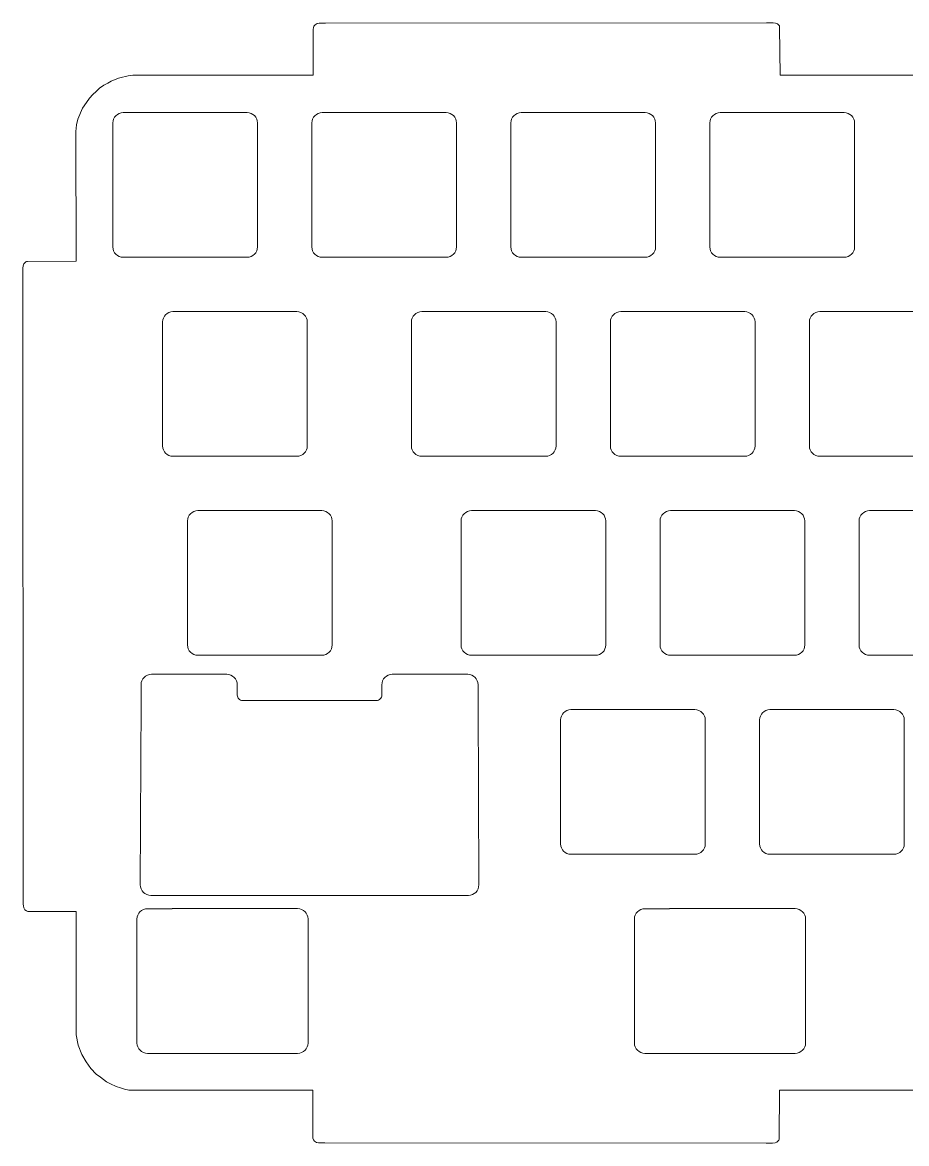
# Model space of a CAD drawing. Header units: centimetres. Extents: x -117 to 79, y -57 to 69.
# Drawn here: x 43.1 to 51.57, y 7.48 to 18.21 of the extents above; entities that cross this region are included whole.
import ezdxf

# ---------------------------------------------------------------- set-up
doc = ezdxf.new("R2010")
doc.units = ezdxf.units.CM
doc.header["$MEASUREMENT"] = 0
doc.layers.add('Layer 1', color=7, linetype='Continuous')

msp = doc.modelspace()

# ---------------------------------------------------------------- linework, layer by layer
at = {"layer": 'Layer 1', "lineweight": 9}
for points, knots in [([(50.37442, 17.70893), (50.37442, 17.70893), (50.35759, 17.70887), (50.35759, 17.70887), (50.35759, 17.70887), (50.35315, 18.16732), (50.35315, 18.16732), (50.35318, 18.18002), (50.35515, 18.18108), (50.3312, 18.20098), (50.31466, 18.21471), (50.27314, 18.21088), (50.22748, 18.21088), (50.22748, 18.21088), (46.00501, 18.20843), (46.00501, 18.20843), (45.95936, 18.20844), (45.95649, 18.21205), (45.9242, 18.20309), (45.89192, 18.19413), (45.88902, 18.16411), (45.88899, 18.15141), (45.88899, 18.15141), (45.88899, 17.70866), (45.88899, 17.70866), (45.88899, 17.70866), (45.86294, 17.70889), (45.86294, 17.70889)], [0, 0, 0, 0, 0.11111111, 0.11111111, 0.11111111, 0.22222222, 0.22222222, 0.22222222, 0.33333333, 0.33333333, 0.33333333, 0.44444444, 0.44444444, 0.44444444, 0.55555556, 0.55555556, 0.55555556, 0.66666667, 0.66666667, 0.66666667, 0.77777778, 0.77777778, 0.77777778, 0.88888889, 0.88888889, 0.88888889, 1, 1, 1, 1]), ([(70.15019, 17.70895), (70.15019, 17.70895), (62.9956, 17.70861), (62.9956, 17.70861), (62.9956, 17.70861), (62.99779, 18.16395), (62.99779, 18.16395), (62.99782, 18.17665), (62.99979, 18.17771), (62.97584, 18.19761), (62.9593, 18.21134), (62.91778, 18.20751), (62.87212, 18.20751), (62.87212, 18.20751), (58.13372, 18.20837), (58.13372, 18.20837), (58.08807, 18.20838), (58.0852, 18.21199), (58.05291, 18.20303), (58.02063, 18.19407), (58.01773, 18.16405), (58.0177, 18.15135), (58.0177, 18.15135), (58.0177, 17.70887), (58.0177, 17.70887), (58.0177, 17.70887), (50.37442, 17.70893), (50.37442, 17.70893)], [0, 0, 0, 0, 0.11111111, 0.11111111, 0.11111111, 0.22222222, 0.22222222, 0.22222222, 0.33333333, 0.33333333, 0.33333333, 0.44444444, 0.44444444, 0.44444444, 0.55555556, 0.55555556, 0.55555556, 0.66666667, 0.66666667, 0.66666667, 0.77777778, 0.77777778, 0.77777778, 0.88888889, 0.88888889, 0.88888889, 1, 1, 1, 1]), ([(45.86294, 17.70889), (45.86294, 17.70889), (44.18611, 17.70928), (44.18611, 17.70928), (44.18611, 17.70928), (44.1617, 17.70845), (44.1617, 17.70845), (44.1617, 17.70845), (44.11689, 17.70357), (44.11689, 17.70357), (44.11689, 17.70357), (44.09056, 17.69834), (44.09056, 17.69834), (44.09056, 17.69834), (44.0614, 17.69087), (44.0614, 17.69087), (44.0614, 17.69087), (44.02511, 17.67992), (44.02511, 17.67992), (44.02511, 17.67992), (43.95506, 17.65145), (43.95506, 17.65145), (43.95506, 17.65145), (43.92188, 17.63382), (43.92188, 17.63382), (43.92188, 17.63382), (43.88316, 17.61324), (43.88316, 17.61324), (43.88316, 17.61324), (43.84311, 17.58381), (43.84311, 17.58381), (43.84311, 17.58381), (43.81011, 17.55415), (43.81011, 17.55415), (43.81011, 17.55415), (43.77781, 17.52587), (43.77781, 17.52587), (43.77781, 17.52587), (43.74747, 17.49042), (43.74747, 17.49042), (43.74747, 17.49042), (43.71692, 17.44658), (43.71692, 17.44658), (43.71692, 17.44658), (43.67802, 17.39495), (43.67802, 17.39495), (43.67802, 17.39495), (43.63524, 17.28893), (43.63524, 17.28893), (43.63524, 17.28893), (43.62178, 17.23361), (43.62178, 17.23361), (43.62178, 17.23361), (43.61632, 17.17062), (43.61632, 17.17062), (43.61632, 17.17062), (43.61735, 15.92923), (43.61735, 15.92923), (43.61735, 15.92923), (43.15167, 15.92479), (43.15167, 15.92479), (43.13897, 15.92482), (43.13791, 15.92679), (43.11801, 15.90284), (43.10428, 15.8863), (43.10811, 15.84478), (43.10811, 15.79912), (43.10811, 15.79912), (43.11264, 9.8198), (43.11264, 9.8198), (43.11263, 9.77415), (43.10903, 9.77127), (43.11798, 9.73899), (43.12693, 9.70672), (43.15696, 9.70381), (43.16966, 9.70378), (43.16966, 9.70378), (43.61737, 9.70378), (43.61737, 9.70378), (43.61737, 9.70378), (43.61731, 8.63378), (43.61731, 8.63378)], [0, 0, 0, 0, 0.03703704, 0.03703704, 0.03703704, 0.07407407, 0.07407407, 0.07407407, 0.11111111, 0.11111111, 0.11111111, 0.14814815, 0.14814815, 0.14814815, 0.18518519, 0.18518519, 0.18518519, 0.22222222, 0.22222222, 0.22222222, 0.25925926, 0.25925926, 0.25925926, 0.2962963, 0.2962963, 0.2962963, 0.33333333, 0.33333333, 0.33333333, 0.37037037, 0.37037037, 0.37037037, 0.40740741, 0.40740741, 0.40740741, 0.44444444, 0.44444444, 0.44444444, 0.48148148, 0.48148148, 0.48148148, 0.51851852, 0.51851852, 0.51851852, 0.55555556, 0.55555556, 0.55555556, 0.59259259, 0.59259259, 0.59259259, 0.62962963, 0.62962963, 0.62962963, 0.66666667, 0.66666667, 0.66666667, 0.7037037, 0.7037037, 0.7037037, 0.74074074, 0.74074074, 0.74074074, 0.77777778, 0.77777778, 0.77777778, 0.81481481, 0.81481481, 0.81481481, 0.85185185, 0.85185185, 0.85185185, 0.88888889, 0.88888889, 0.88888889, 0.92592593, 0.92592593, 0.92592593, 0.96296296, 0.96296296, 0.96296296, 1, 1, 1, 1]), ([(43.97, 17.25215), (43.96999, 17.27836), (43.98039, 17.30352), (43.99891, 17.32207), (44.01744, 17.34062), (44.04271, 17.35105), (44.06892, 17.35107), (44.06892, 17.35107), (45.25596, 17.35107), (45.25596, 17.35107), (45.28218, 17.35109), (45.30734, 17.34068), (45.32589, 17.32216), (45.34443, 17.30363), (45.35487, 17.27836), (45.35488, 17.25215), (45.35488, 17.25215), (45.35488, 16.06511), (45.35488, 16.06511), (45.3549, 16.0389), (45.3445, 16.01374), (45.32598, 15.99519), (45.30745, 15.97664), (45.28218, 15.96621), (45.25596, 15.96619), (45.25596, 15.96619), (44.06892, 15.96619), (44.06892, 15.96619), (44.04271, 15.96617), (44.01755, 15.97658), (43.999, 15.9951), (43.98046, 16.01363), (43.97002, 16.0389), (43.97, 16.06511), (43.97, 16.06511), (43.97, 17.25215), (43.97, 17.25215)], [0, 0, 0, 0, 0.08333333, 0.08333333, 0.08333333, 0.16666667, 0.16666667, 0.16666667, 0.25, 0.25, 0.25, 0.33333333, 0.33333333, 0.33333333, 0.41666667, 0.41666667, 0.41666667, 0.5, 0.5, 0.5, 0.58333333, 0.58333333, 0.58333333, 0.66666667, 0.66666667, 0.66666667, 0.75, 0.75, 0.75, 0.83333333, 0.83333333, 0.83333333, 0.91666667, 0.91666667, 0.91666667, 1, 1, 1, 1]), ([(45.875, 17.25215), (45.87499, 17.27836), (45.88539, 17.30352), (45.90391, 17.32207), (45.92244, 17.34062), (45.94771, 17.35105), (45.97392, 17.35107), (45.97392, 17.35107), (47.16096, 17.35107), (47.16096, 17.35107), (47.18718, 17.35109), (47.21234, 17.34068), (47.23089, 17.32216), (47.24943, 17.30363), (47.25987, 17.27836), (47.25988, 17.25215), (47.25988, 17.25215), (47.25988, 16.06511), (47.25988, 16.06511), (47.2599, 16.0389), (47.2495, 16.01374), (47.23098, 15.99519), (47.21245, 15.97664), (47.18718, 15.96621), (47.16096, 15.96619), (47.16096, 15.96619), (45.97392, 15.96619), (45.97392, 15.96619), (45.94771, 15.96617), (45.92255, 15.97658), (45.904, 15.9951), (45.88546, 16.01363), (45.87502, 16.0389), (45.875, 16.06511), (45.875, 16.06511), (45.875, 17.25215), (45.875, 17.25215)], [0, 0, 0, 0, 0.08333333, 0.08333333, 0.08333333, 0.16666667, 0.16666667, 0.16666667, 0.25, 0.25, 0.25, 0.33333333, 0.33333333, 0.33333333, 0.41666667, 0.41666667, 0.41666667, 0.5, 0.5, 0.5, 0.58333333, 0.58333333, 0.58333333, 0.66666667, 0.66666667, 0.66666667, 0.75, 0.75, 0.75, 0.83333333, 0.83333333, 0.83333333, 0.91666667, 0.91666667, 0.91666667, 1, 1, 1, 1]), ([(47.78, 17.25215), (47.77999, 17.27836), (47.79039, 17.30352), (47.80891, 17.32207), (47.82744, 17.34062), (47.85271, 17.35105), (47.87892, 17.35107), (47.87892, 17.35107), (49.06596, 17.35107), (49.06596, 17.35107), (49.09218, 17.35109), (49.11734, 17.34068), (49.13589, 17.32216), (49.15443, 17.30363), (49.16487, 17.27836), (49.16488, 17.25215), (49.16488, 17.25215), (49.16488, 16.06511), (49.16488, 16.06511), (49.1649, 16.0389), (49.1545, 16.01374), (49.13598, 15.99519), (49.11745, 15.97664), (49.09218, 15.96621), (49.06596, 15.96619), (49.06596, 15.96619), (47.87892, 15.96619), (47.87892, 15.96619), (47.85271, 15.96617), (47.82755, 15.97658), (47.809, 15.9951), (47.79046, 16.01363), (47.78002, 16.0389), (47.78, 16.06511), (47.78, 16.06511), (47.78, 17.25215), (47.78, 17.25215)], [0, 0, 0, 0, 0.08333333, 0.08333333, 0.08333333, 0.16666667, 0.16666667, 0.16666667, 0.25, 0.25, 0.25, 0.33333333, 0.33333333, 0.33333333, 0.41666667, 0.41666667, 0.41666667, 0.5, 0.5, 0.5, 0.58333333, 0.58333333, 0.58333333, 0.66666667, 0.66666667, 0.66666667, 0.75, 0.75, 0.75, 0.83333333, 0.83333333, 0.83333333, 0.91666667, 0.91666667, 0.91666667, 1, 1, 1, 1]), ([(49.685, 17.25215), (49.68499, 17.27836), (49.69539, 17.30352), (49.71391, 17.32207), (49.73244, 17.34062), (49.75771, 17.35105), (49.78392, 17.35107), (49.78392, 17.35107), (50.97096, 17.35107), (50.97096, 17.35107), (50.99718, 17.35109), (51.02234, 17.34068), (51.04089, 17.32216), (51.05943, 17.30363), (51.06987, 17.27836), (51.06988, 17.25215), (51.06988, 17.25215), (51.06988, 16.06511), (51.06988, 16.06511), (51.0699, 16.0389), (51.0595, 16.01374), (51.04098, 15.99519), (51.02245, 15.97664), (50.99718, 15.96621), (50.97096, 15.96619), (50.97096, 15.96619), (49.78392, 15.96619), (49.78392, 15.96619), (49.75771, 15.96617), (49.73255, 15.97658), (49.714, 15.9951), (49.69546, 16.01363), (49.68502, 16.0389), (49.685, 16.06511), (49.685, 16.06511), (49.685, 17.25215), (49.685, 17.25215)], [0, 0, 0, 0, 0.08333333, 0.08333333, 0.08333333, 0.16666667, 0.16666667, 0.16666667, 0.25, 0.25, 0.25, 0.33333333, 0.33333333, 0.33333333, 0.41666667, 0.41666667, 0.41666667, 0.5, 0.5, 0.5, 0.58333333, 0.58333333, 0.58333333, 0.66666667, 0.66666667, 0.66666667, 0.75, 0.75, 0.75, 0.83333333, 0.83333333, 0.83333333, 0.91666667, 0.91666667, 0.91666667, 1, 1, 1, 1]), ([(44.44625, 15.34715), (44.44624, 15.37336), (44.45664, 15.39852), (44.47516, 15.41707), (44.49369, 15.43562), (44.51896, 15.44605), (44.54517, 15.44607), (44.54517, 15.44607), (45.73221, 15.44607), (45.73221, 15.44607), (45.75843, 15.44609), (45.78359, 15.43568), (45.80214, 15.41716), (45.82068, 15.39863), (45.83112, 15.37336), (45.83113, 15.34715), (45.83113, 15.34715), (45.83113, 14.16011), (45.83113, 14.16011), (45.83115, 14.1339), (45.82075, 14.10874), (45.80223, 14.09019), (45.7837, 14.07164), (45.75843, 14.06121), (45.73221, 14.06119), (45.73221, 14.06119), (44.54517, 14.06119), (44.54517, 14.06119), (44.51896, 14.06117), (44.4938, 14.07158), (44.47525, 14.0901), (44.45671, 14.10863), (44.44627, 14.1339), (44.44625, 14.16011), (44.44625, 14.16011), (44.44625, 15.34715), (44.44625, 15.34715)], [0, 0, 0, 0, 0.08333333, 0.08333333, 0.08333333, 0.16666667, 0.16666667, 0.16666667, 0.25, 0.25, 0.25, 0.33333333, 0.33333333, 0.33333333, 0.41666667, 0.41666667, 0.41666667, 0.5, 0.5, 0.5, 0.58333333, 0.58333333, 0.58333333, 0.66666667, 0.66666667, 0.66666667, 0.75, 0.75, 0.75, 0.83333333, 0.83333333, 0.83333333, 0.91666667, 0.91666667, 0.91666667, 1, 1, 1, 1]), ([(46.8275, 15.34715), (46.82749, 15.37336), (46.83789, 15.39852), (46.85641, 15.41707), (46.87494, 15.43562), (46.90021, 15.44605), (46.92642, 15.44607), (46.92642, 15.44607), (48.11346, 15.44607), (48.11346, 15.44607), (48.13968, 15.44609), (48.16484, 15.43568), (48.18339, 15.41716), (48.20193, 15.39863), (48.21237, 15.37336), (48.21238, 15.34715), (48.21238, 15.34715), (48.21238, 14.16011), (48.21238, 14.16011), (48.2124, 14.1339), (48.202, 14.10874), (48.18348, 14.09019), (48.16495, 14.07164), (48.13968, 14.06121), (48.11346, 14.06119), (48.11346, 14.06119), (46.92642, 14.06119), (46.92642, 14.06119), (46.90021, 14.06117), (46.87505, 14.07158), (46.8565, 14.0901), (46.83796, 14.10863), (46.82752, 14.1339), (46.8275, 14.16011), (46.8275, 14.16011), (46.8275, 15.34715), (46.8275, 15.34715)], [0, 0, 0, 0, 0.08333333, 0.08333333, 0.08333333, 0.16666667, 0.16666667, 0.16666667, 0.25, 0.25, 0.25, 0.33333333, 0.33333333, 0.33333333, 0.41666667, 0.41666667, 0.41666667, 0.5, 0.5, 0.5, 0.58333333, 0.58333333, 0.58333333, 0.66666667, 0.66666667, 0.66666667, 0.75, 0.75, 0.75, 0.83333333, 0.83333333, 0.83333333, 0.91666667, 0.91666667, 0.91666667, 1, 1, 1, 1]), ([(48.7325, 15.34715), (48.7325, 15.34715), (48.7325, 14.16011), (48.7325, 14.16011), (48.73252, 14.13386), (48.74297, 14.10869), (48.76154, 14.09013), (48.78011, 14.07159), (48.80518, 14.06117), (48.83142, 14.06119), (48.83142, 14.06119), (50.01846, 14.06119), (50.01846, 14.06119), (50.04471, 14.06121), (50.06989, 14.07166), (50.08844, 14.09022), (50.10699, 14.1088), (50.1174, 14.13386), (50.11738, 14.16011), (50.11738, 14.16011), (50.11738, 15.34715), (50.11738, 15.34715), (50.11737, 15.3734), (50.10692, 15.39857), (50.08835, 15.41713), (50.06978, 15.43567), (50.04471, 15.44609), (50.01846, 15.44607), (50.01846, 15.44607), (48.83142, 15.44607), (48.83142, 15.44607), (48.80518, 15.44605), (48.78, 15.4356), (48.76145, 15.41704), (48.7429, 15.39846), (48.73249, 15.3734), (48.7325, 15.34715)], [0, 0, 0, 0, 0.08333333, 0.08333333, 0.08333333, 0.16666667, 0.16666667, 0.16666667, 0.25, 0.25, 0.25, 0.33333333, 0.33333333, 0.33333333, 0.41666667, 0.41666667, 0.41666667, 0.5, 0.5, 0.5, 0.58333333, 0.58333333, 0.58333333, 0.66666667, 0.66666667, 0.66666667, 0.75, 0.75, 0.75, 0.83333333, 0.83333333, 0.83333333, 0.91666667, 0.91666667, 0.91666667, 1, 1, 1, 1]), ([(50.6375, 15.34715), (50.63749, 15.37336), (50.64789, 15.39852), (50.66641, 15.41707), (50.68494, 15.43562), (50.71021, 15.44605), (50.73642, 15.44607), (50.73642, 15.44607), (51.92346, 15.44607), (51.92346, 15.44607), (51.94968, 15.44609), (51.97484, 15.43568), (51.99339, 15.41716), (52.01193, 15.39863), (52.02237, 15.37336), (52.02238, 15.34715), (52.02238, 15.34715), (52.02238, 14.16011), (52.02238, 14.16011), (52.0224, 14.1339), (52.012, 14.10874), (51.99348, 14.09019), (51.97495, 14.07164), (51.94968, 14.06121), (51.92346, 14.06119), (51.92346, 14.06119), (50.73642, 14.06119), (50.73642, 14.06119), (50.71021, 14.06117), (50.68505, 14.07158), (50.6665, 14.0901), (50.64796, 14.10863), (50.63752, 14.1339), (50.6375, 14.16011), (50.6375, 14.16011), (50.6375, 15.34715), (50.6375, 15.34715)], [0, 0, 0, 0, 0.08333333, 0.08333333, 0.08333333, 0.16666667, 0.16666667, 0.16666667, 0.25, 0.25, 0.25, 0.33333333, 0.33333333, 0.33333333, 0.41666667, 0.41666667, 0.41666667, 0.5, 0.5, 0.5, 0.58333333, 0.58333333, 0.58333333, 0.66666667, 0.66666667, 0.66666667, 0.75, 0.75, 0.75, 0.83333333, 0.83333333, 0.83333333, 0.91666667, 0.91666667, 0.91666667, 1, 1, 1, 1]), ([(44.68438, 13.44215), (44.68436, 13.46836), (44.69477, 13.49352), (44.71329, 13.51207), (44.73182, 13.53062), (44.75709, 13.54105), (44.7833, 13.54107), (44.7833, 13.54107), (45.97034, 13.54107), (45.97034, 13.54107), (45.99655, 13.54109), (46.02171, 13.53068), (46.04026, 13.51216), (46.05881, 13.49363), (46.06924, 13.46836), (46.06926, 13.44215), (46.06926, 13.44215), (46.06926, 12.25511), (46.06926, 12.25511), (46.06928, 12.2289), (46.05887, 12.20374), (46.04035, 12.18519), (46.02182, 12.16664), (45.99655, 12.15621), (45.97034, 12.15619), (45.97034, 12.15619), (44.7833, 12.15619), (44.7833, 12.15619), (44.75709, 12.15617), (44.73193, 12.16658), (44.71338, 12.1851), (44.69483, 12.20363), (44.6844, 12.2289), (44.68438, 12.25511), (44.68438, 12.25511), (44.68438, 13.44215), (44.68438, 13.44215)], [0, 0, 0, 0, 0.08333333, 0.08333333, 0.08333333, 0.16666667, 0.16666667, 0.16666667, 0.25, 0.25, 0.25, 0.33333333, 0.33333333, 0.33333333, 0.41666667, 0.41666667, 0.41666667, 0.5, 0.5, 0.5, 0.58333333, 0.58333333, 0.58333333, 0.66666667, 0.66666667, 0.66666667, 0.75, 0.75, 0.75, 0.83333333, 0.83333333, 0.83333333, 0.91666667, 0.91666667, 0.91666667, 1, 1, 1, 1]), ([(47.30375, 13.44215), (47.30374, 13.46836), (47.31414, 13.49352), (47.33266, 13.51207), (47.35119, 13.53062), (47.37646, 13.54105), (47.40267, 13.54107), (47.40267, 13.54107), (48.58971, 13.54107), (48.58971, 13.54107), (48.61593, 13.54109), (48.64109, 13.53068), (48.65964, 13.51216), (48.67818, 13.49363), (48.68862, 13.46836), (48.68863, 13.44215), (48.68863, 13.44215), (48.68863, 12.25511), (48.68863, 12.25511), (48.68865, 12.2289), (48.67825, 12.20374), (48.65973, 12.18519), (48.6412, 12.16664), (48.61593, 12.15621), (48.58971, 12.15619), (48.58971, 12.15619), (47.40267, 12.15619), (47.40267, 12.15619), (47.37646, 12.15617), (47.3513, 12.16658), (47.33275, 12.1851), (47.31421, 12.20363), (47.30377, 12.2289), (47.30375, 12.25511), (47.30375, 12.25511), (47.30375, 13.44215), (47.30375, 13.44215)], [0, 0, 0, 0, 0.08333333, 0.08333333, 0.08333333, 0.16666667, 0.16666667, 0.16666667, 0.25, 0.25, 0.25, 0.33333333, 0.33333333, 0.33333333, 0.41666667, 0.41666667, 0.41666667, 0.5, 0.5, 0.5, 0.58333333, 0.58333333, 0.58333333, 0.66666667, 0.66666667, 0.66666667, 0.75, 0.75, 0.75, 0.83333333, 0.83333333, 0.83333333, 0.91666667, 0.91666667, 0.91666667, 1, 1, 1, 1]), ([(49.20875, 13.44215), (49.20874, 13.46836), (49.21914, 13.49352), (49.23766, 13.51207), (49.25619, 13.53062), (49.28146, 13.54105), (49.30767, 13.54107), (49.30767, 13.54107), (50.49471, 13.54107), (50.49471, 13.54107), (50.52093, 13.54109), (50.54609, 13.53068), (50.56464, 13.51216), (50.58318, 13.49363), (50.59362, 13.46836), (50.59363, 13.44215), (50.59363, 13.44215), (50.59363, 12.25511), (50.59363, 12.25511), (50.59365, 12.2289), (50.58325, 12.20374), (50.56473, 12.18519), (50.5462, 12.16664), (50.52093, 12.15621), (50.49471, 12.15619), (50.49471, 12.15619), (49.30767, 12.15619), (49.30767, 12.15619), (49.28146, 12.15617), (49.2563, 12.16658), (49.23775, 12.1851), (49.21921, 12.20363), (49.20877, 12.2289), (49.20875, 12.25511), (49.20875, 12.25511), (49.20875, 13.44215), (49.20875, 13.44215)], [0, 0, 0, 0, 0.08333333, 0.08333333, 0.08333333, 0.16666667, 0.16666667, 0.16666667, 0.25, 0.25, 0.25, 0.33333333, 0.33333333, 0.33333333, 0.41666667, 0.41666667, 0.41666667, 0.5, 0.5, 0.5, 0.58333333, 0.58333333, 0.58333333, 0.66666667, 0.66666667, 0.66666667, 0.75, 0.75, 0.75, 0.83333333, 0.83333333, 0.83333333, 0.91666667, 0.91666667, 0.91666667, 1, 1, 1, 1]), ([(52.39971, 13.54107), (52.42593, 13.54109), (52.45109, 13.53068), (52.46964, 13.51216), (52.48818, 13.49363), (52.49862, 13.46836), (52.49863, 13.44215), (52.49863, 13.44215), (52.49863, 12.25511), (52.49863, 12.25511), (52.49865, 12.2289), (52.48825, 12.20374), (52.46973, 12.18519), (52.4512, 12.16664), (52.42593, 12.15621), (52.39971, 12.15619), (52.39971, 12.15619), (51.21267, 12.15619), (51.21267, 12.15619), (51.18646, 12.15617), (51.1613, 12.16658), (51.14275, 12.1851), (51.12421, 12.20363), (51.11377, 12.2289), (51.11375, 12.25511), (51.11375, 12.25511), (51.11375, 13.44215), (51.11375, 13.44215), (51.11374, 13.46836), (51.12414, 13.49352), (51.14266, 13.51207), (51.16119, 13.53062), (51.18646, 13.54105), (51.21267, 13.54107), (51.21267, 13.54107), (52.39971, 13.54107), (52.39971, 13.54107)], [0, 0, 0, 0, 0.08333333, 0.08333333, 0.08333333, 0.16666667, 0.16666667, 0.16666667, 0.25, 0.25, 0.25, 0.33333333, 0.33333333, 0.33333333, 0.41666667, 0.41666667, 0.41666667, 0.5, 0.5, 0.5, 0.58333333, 0.58333333, 0.58333333, 0.66666667, 0.66666667, 0.66666667, 0.75, 0.75, 0.75, 0.83333333, 0.83333333, 0.83333333, 0.91666667, 0.91666667, 0.91666667, 1, 1, 1, 1]), ([(45.23373, 11.72386), (45.23373, 11.72386), (45.21108, 11.72386), (45.21108, 11.72386), (45.19783, 11.72385), (45.18511, 11.72911), (45.17574, 11.73848), (45.16636, 11.74784), (45.16109, 11.76061), (45.16108, 11.77386), (45.16108, 11.77386), (45.16108, 11.87441), (45.16108, 11.87441), (45.16106, 11.90095), (45.1505, 11.9264), (45.13173, 11.94515), (45.11295, 11.9639), (45.08762, 11.97443), (45.06108, 11.97441), (45.06108, 11.97441), (44.33958, 11.97441), (44.33958, 11.97441), (44.28435, 11.97438), (44.23959, 11.92973), (44.23958, 11.8745), (44.23958, 11.8745), (44.23944, 11.7196), (44.23944, 11.7196), (44.23944, 11.7196), (44.23285, 9.95811), (44.23285, 9.95811), (44.23277, 9.93154), (44.24326, 9.90602), (44.26202, 9.88719), (44.28077, 9.86836), (44.30612, 9.85777), (44.33269, 9.85774), (44.33269, 9.85774), (44.38491, 9.85766), (44.38491, 9.85766), (44.38955, 9.857), (44.39422, 9.85667), (44.3989, 9.85667), (44.3989, 9.85667), (46.71357, 9.85667), (46.71357, 9.85667), (46.71357, 9.85667), (47.37345, 9.85774), (47.37345, 9.85774), (47.40002, 9.8578), (47.42548, 9.86843), (47.44421, 9.88728), (47.46294, 9.90614), (47.4734, 9.93154), (47.47329, 9.95811), (47.47329, 9.95811), (47.4667, 11.7196), (47.4667, 11.7196), (47.4667, 11.7196), (47.46656, 11.8745), (47.46656, 11.8745), (47.46648, 11.92973), (47.42179, 11.97445), (47.36656, 11.97441), (47.36656, 11.97441), (46.64506, 11.97441), (46.64506, 11.97441), (46.61852, 11.9744), (46.59308, 11.96384), (46.57432, 11.94506), (46.55557, 11.92628), (46.54504, 11.90095), (46.54506, 11.87441), (46.54506, 11.87441), (46.54506, 11.77386), (46.54506, 11.77386), (46.54507, 11.76061), (46.53981, 11.7479), (46.53045, 11.73852), (46.52108, 11.72914), (46.50831, 11.72387), (46.49506, 11.72386), (46.49506, 11.72386), (46.47241, 11.72386), (46.47241, 11.72386), (46.46598, 11.72455), (46.45953, 11.7249), (46.45307, 11.7249), (46.45307, 11.7249), (45.25307, 11.7249), (45.25307, 11.7249), (45.24661, 11.7249), (45.24016, 11.72455), (45.23373, 11.72386)], [0, 0, 0, 0, 0.03225806, 0.03225806, 0.03225806, 0.06451613, 0.06451613, 0.06451613, 0.09677419, 0.09677419, 0.09677419, 0.12903226, 0.12903226, 0.12903226, 0.16129032, 0.16129032, 0.16129032, 0.19354839, 0.19354839, 0.19354839, 0.22580645, 0.22580645, 0.22580645, 0.25806452, 0.25806452, 0.25806452, 0.29032258, 0.29032258, 0.29032258, 0.32258065, 0.32258065, 0.32258065, 0.35483871, 0.35483871, 0.35483871, 0.38709677, 0.38709677, 0.38709677, 0.41935484, 0.41935484, 0.41935484, 0.4516129, 0.4516129, 0.4516129, 0.48387097, 0.48387097, 0.48387097, 0.51612903, 0.51612903, 0.51612903, 0.5483871, 0.5483871, 0.5483871, 0.58064516, 0.58064516, 0.58064516, 0.61290323, 0.61290323, 0.61290323, 0.64516129, 0.64516129, 0.64516129, 0.67741935, 0.67741935, 0.67741935, 0.70967742, 0.70967742, 0.70967742, 0.74193548, 0.74193548, 0.74193548, 0.77419355, 0.77419355, 0.77419355, 0.80645161, 0.80645161, 0.80645161, 0.83870968, 0.83870968, 0.83870968, 0.87096774, 0.87096774, 0.87096774, 0.90322581, 0.90322581, 0.90322581, 0.93548387, 0.93548387, 0.93548387, 0.96774194, 0.96774194, 0.96774194, 1, 1, 1, 1]), ([(48.25625, 11.53715), (48.25624, 11.56336), (48.26664, 11.58852), (48.28516, 11.60707), (48.30369, 11.62562), (48.32896, 11.63605), (48.35517, 11.63607), (48.35517, 11.63607), (49.54221, 11.63607), (49.54221, 11.63607), (49.56843, 11.63609), (49.59359, 11.62568), (49.61214, 11.60716), (49.63068, 11.58863), (49.64112, 11.56336), (49.64113, 11.53715), (49.64113, 11.53715), (49.64113, 10.35011), (49.64113, 10.35011), (49.64115, 10.3239), (49.63075, 10.29874), (49.61223, 10.28019), (49.5937, 10.26164), (49.56843, 10.25121), (49.54221, 10.25119), (49.54221, 10.25119), (48.35517, 10.25119), (48.35517, 10.25119), (48.32896, 10.25117), (48.3038, 10.26158), (48.28525, 10.2801), (48.26671, 10.29863), (48.25627, 10.3239), (48.25625, 10.35011), (48.25625, 10.35011), (48.25625, 11.53715), (48.25625, 11.53715)], [0, 0, 0, 0, 0.08333333, 0.08333333, 0.08333333, 0.16666667, 0.16666667, 0.16666667, 0.25, 0.25, 0.25, 0.33333333, 0.33333333, 0.33333333, 0.41666667, 0.41666667, 0.41666667, 0.5, 0.5, 0.5, 0.58333333, 0.58333333, 0.58333333, 0.66666667, 0.66666667, 0.66666667, 0.75, 0.75, 0.75, 0.83333333, 0.83333333, 0.83333333, 0.91666667, 0.91666667, 0.91666667, 1, 1, 1, 1]), ([(50.16125, 11.53715), (50.16124, 11.56336), (50.17164, 11.58852), (50.19016, 11.60707), (50.20869, 11.62562), (50.23396, 11.63605), (50.26017, 11.63607), (50.26017, 11.63607), (51.44721, 11.63607), (51.44721, 11.63607), (51.47343, 11.63609), (51.49859, 11.62568), (51.51714, 11.60716), (51.53568, 11.58863), (51.54612, 11.56336), (51.54613, 11.53715), (51.54613, 11.53715), (51.54613, 10.35011), (51.54613, 10.35011), (51.54615, 10.3239), (51.53575, 10.29874), (51.51723, 10.28019), (51.4987, 10.26164), (51.47343, 10.25121), (51.44721, 10.25119), (51.44721, 10.25119), (50.26017, 10.25119), (50.26017, 10.25119), (50.23396, 10.25117), (50.2088, 10.26158), (50.19025, 10.2801), (50.17171, 10.29863), (50.16127, 10.3239), (50.16125, 10.35011), (50.16125, 10.35011), (50.16125, 11.53715), (50.16125, 11.53715)], [0, 0, 0, 0, 0.08333333, 0.08333333, 0.08333333, 0.16666667, 0.16666667, 0.16666667, 0.25, 0.25, 0.25, 0.33333333, 0.33333333, 0.33333333, 0.41666667, 0.41666667, 0.41666667, 0.5, 0.5, 0.5, 0.58333333, 0.58333333, 0.58333333, 0.66666667, 0.66666667, 0.66666667, 0.75, 0.75, 0.75, 0.83333333, 0.83333333, 0.83333333, 0.91666667, 0.91666667, 0.91666667, 1, 1, 1, 1]), ([(45.503, 8.3462), (45.50219, 8.34618), (45.50137, 8.34617), (45.50055, 8.34617), (45.50055, 8.34617), (44.30055, 8.34617), (44.30055, 8.34617), (44.27405, 8.34616), (44.24862, 8.35656), (44.22987, 8.37509), (44.21111, 8.39362), (44.20057, 8.41888), (44.20055, 8.44509), (44.20055, 8.44509), (44.20055, 9.63211), (44.20055, 9.63211), (44.20053, 9.65832), (44.21105, 9.68348), (44.22978, 9.70202), (44.24851, 9.72058), (44.27405, 9.73101), (44.30055, 9.73103), (44.30055, 9.73103), (44.53624, 9.73103), (44.53624, 9.73103), (44.53706, 9.73105), (44.53788, 9.73106), (44.53869, 9.73106), (44.53869, 9.73106), (45.73869, 9.73106), (45.73869, 9.73106), (45.7652, 9.73107), (45.79063, 9.72067), (45.80938, 9.70214), (45.82813, 9.68361), (45.83868, 9.65835), (45.83869, 9.63214), (45.83869, 9.63214), (45.83869, 8.44512), (45.83869, 8.44512), (45.83871, 8.41891), (45.8282, 8.39375), (45.80947, 8.37521), (45.79074, 8.35665), (45.7652, 8.34622), (45.73869, 8.3462), (45.73869, 8.3462), (45.503, 8.3462), (45.503, 8.3462)], [0, 0, 0, 0, 0.0625, 0.0625, 0.0625, 0.125, 0.125, 0.125, 0.1875, 0.1875, 0.1875, 0.25, 0.25, 0.25, 0.3125, 0.3125, 0.3125, 0.375, 0.375, 0.375, 0.4375, 0.4375, 0.4375, 0.5, 0.5, 0.5, 0.5625, 0.5625, 0.5625, 0.625, 0.625, 0.625, 0.6875, 0.6875, 0.6875, 0.75, 0.75, 0.75, 0.8125, 0.8125, 0.8125, 0.875, 0.875, 0.875, 0.9375, 0.9375, 0.9375, 1, 1, 1, 1]), ([(50.2655, 8.3462), (50.26469, 8.34618), (50.26387, 8.34617), (50.26305, 8.34617), (50.26305, 8.34617), (49.06305, 8.34617), (49.06305, 8.34617), (49.03655, 8.34616), (49.01112, 8.35656), (48.99237, 8.37509), (48.97361, 8.39362), (48.96307, 8.41888), (48.96305, 8.44509), (48.96305, 8.44509), (48.96305, 9.63211), (48.96305, 9.63211), (48.96303, 9.65832), (48.97355, 9.68348), (48.99228, 9.70202), (49.01101, 9.72058), (49.03655, 9.73101), (49.06305, 9.73103), (49.06305, 9.73103), (49.29874, 9.73103), (49.29874, 9.73103), (49.29956, 9.73105), (49.30038, 9.73106), (49.30119, 9.73106), (49.30119, 9.73106), (50.50119, 9.73106), (50.50119, 9.73106), (50.5277, 9.73107), (50.55313, 9.72067), (50.57188, 9.70214), (50.59063, 9.68361), (50.60118, 9.65835), (50.60119, 9.63214), (50.60119, 9.63214), (50.60119, 8.44512), (50.60119, 8.44512), (50.60121, 8.41891), (50.5907, 8.39375), (50.57197, 8.37521), (50.55324, 8.35665), (50.5277, 8.34622), (50.50119, 8.3462), (50.50119, 8.3462), (50.2655, 8.3462), (50.2655, 8.3462)], [0, 0, 0, 0, 0.0625, 0.0625, 0.0625, 0.125, 0.125, 0.125, 0.1875, 0.1875, 0.1875, 0.25, 0.25, 0.25, 0.3125, 0.3125, 0.3125, 0.375, 0.375, 0.375, 0.4375, 0.4375, 0.4375, 0.5, 0.5, 0.5, 0.5625, 0.5625, 0.5625, 0.625, 0.625, 0.625, 0.6875, 0.6875, 0.6875, 0.75, 0.75, 0.75, 0.8125, 0.8125, 0.8125, 0.875, 0.875, 0.875, 0.9375, 0.9375, 0.9375, 1, 1, 1, 1]), ([(52.65744, 7.99222), (52.65744, 7.99222), (50.35315, 7.99211), (50.35315, 7.99211), (50.35315, 7.99211), (50.34871, 7.52973), (50.34871, 7.52973), (50.34874, 7.51703), (50.35071, 7.51597), (50.32676, 7.49607), (50.31022, 7.48234), (50.2687, 7.48617), (50.22304, 7.48617), (50.22304, 7.48617), (46.00057, 7.48862), (46.00057, 7.48862), (45.95492, 7.48861), (45.95205, 7.485), (45.91976, 7.49396), (45.88748, 7.50292), (45.88458, 7.53294), (45.88455, 7.54564), (45.88455, 7.54564), (45.88455, 7.99212), (45.88455, 7.99212), (45.88455, 7.99212), (44.1617, 7.99217), (44.1617, 7.99217), (44.1617, 7.99217), (44.12447, 7.99436), (44.12447, 7.99436), (44.12447, 7.99436), (44.08116, 8.0033), (44.08116, 8.0033), (44.08116, 8.0033), (44.04205, 8.01577), (44.04205, 8.01577), (44.04205, 8.01577), (44.00253, 8.02751), (44.00253, 8.02751), (44.00253, 8.02751), (43.94888, 8.05442), (43.94888, 8.05442), (43.94888, 8.05442), (43.90774, 8.07399), (43.90774, 8.07399), (43.90774, 8.07399), (43.88006, 8.09558), (43.88006, 8.09558), (43.88006, 8.09558), (43.85102, 8.11868), (43.85102, 8.11868), (43.85102, 8.11868), (43.80958, 8.14692), (43.80958, 8.14692), (43.80958, 8.14692), (43.75788, 8.20096), (43.75788, 8.20096), (43.75788, 8.20096), (43.71355, 8.26364), (43.71355, 8.26364), (43.71355, 8.26364), (43.67169, 8.33416), (43.67169, 8.33416), (43.67169, 8.33416), (43.63815, 8.42448), (43.63815, 8.42448), (43.63815, 8.42448), (43.61983, 8.52214), (43.61983, 8.52214), (43.61983, 8.52214), (43.61731, 8.63378), (43.61731, 8.63378)], [0, 0, 0, 0, 0.04166667, 0.04166667, 0.04166667, 0.08333333, 0.08333333, 0.08333333, 0.125, 0.125, 0.125, 0.16666667, 0.16666667, 0.16666667, 0.20833333, 0.20833333, 0.20833333, 0.25, 0.25, 0.25, 0.29166667, 0.29166667, 0.29166667, 0.33333333, 0.33333333, 0.33333333, 0.375, 0.375, 0.375, 0.41666667, 0.41666667, 0.41666667, 0.45833333, 0.45833333, 0.45833333, 0.5, 0.5, 0.5, 0.54166667, 0.54166667, 0.54166667, 0.58333333, 0.58333333, 0.58333333, 0.625, 0.625, 0.625, 0.66666667, 0.66666667, 0.66666667, 0.70833333, 0.70833333, 0.70833333, 0.75, 0.75, 0.75, 0.79166667, 0.79166667, 0.79166667, 0.83333333, 0.83333333, 0.83333333, 0.875, 0.875, 0.875, 0.91666667, 0.91666667, 0.91666667, 0.95833333, 0.95833333, 0.95833333, 1, 1, 1, 1])]:
    msp.add_open_spline(points, degree=3, knots=knots, dxfattribs=at)

doc.saveas('drawing.dxf')
